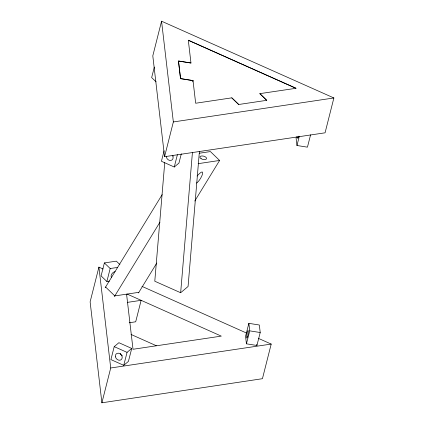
<?xml version="1.0" encoding="UTF-8"?>
<svg xmlns="http://www.w3.org/2000/svg" width="424" height="424" viewBox="0 0 424 424"><rect width="100%" height="100%" fill="white"/><g stroke="black" fill="none" stroke-linecap="round" stroke-linejoin="round"><path stroke-width="0.64" d="M164.745 162.646L154.787 281.229L180.651 292.735L188.071 286.491L199.413 151.437M180.651 292.735L192.432 152.412M103.101 269.007L98.914 267.136L90.121 301.851L101.898 402.8L262.435 378.696L271.201 344.076L258.64 338.463M161.56 21.2L152.799 55.857L164.56 156.7L325.07 132.813L333.879 97.96L161.56 21.2L173.352 121.948L164.56 156.7M101.898 402.8L110.717 367.984L98.914 267.136M119.907 264.597L116.34 261.152L104.383 262.933L101.082 275.897L106.875 281.494L109.392 281.117M154.331 67.087L151.66 77.576L156.117 81.88M106.875 281.494L110.176 268.53L104.383 262.933M164.099 150.785L161.422 161.274L174.259 167.008L178.944 163.081L181.302 153.827M114.21 346.636L110.908 359.594L123.75 365.329L128.424 361.396L131.732 348.438L118.89 342.703L114.21 346.636L127.052 352.365L131.732 348.438M192.692 81.864L193.021 80.592L180.539 78.604L178.488 60.998L190.964 62.985L188.309 40.211L295.979 88.303L259.843 93.646L266.733 100.356M174.259 167.008L177.407 154.665M123.75 365.329L127.052 352.365M248.862 323.342L245.554 336.301L246.434 343.816L256.912 345.486L260.214 332.527L259.334 325.012L248.862 323.342L249.741 330.858L246.434 343.816M296.403 136.745L296.09 137.98L296.964 145.496L307.442 147.165L310.591 134.821M296.964 145.496L299.328 136.237M126.416 294.563L126.569 294.161L133.019 349.27L221.286 336.121L127.147 294.081L114.809 295.915L105.603 287.027M105.2 287.684L162.154 194.648M114.406 296.572L159.97 222.144M138.484 292.958L156.779 263.071M194.749 201.05L219.606 160.452L210.399 151.564L199.333 153.228M197.022 176.05C207.156 164.952 201.538 179.744 196.529 183.073M126.771 294.51L127.131 294.076L138.876 292.322M259.843 93.646L266.738 100.324L238.717 104.495L231.811 97.838L195.66 103.239L193.021 80.592M173.352 121.948L333.879 97.96M198.125 163.68L219.606 160.452M110.176 268.53L117.734 267.406M127.529 302.365L141.134 300.325L135.696 321.79L129.219 322.759M110.717 367.984L271.201 344.076M190.954 63.022L178.472 61.045L180.534 78.636L193.015 80.613M249.741 330.858L260.214 332.527M188.293 40.269L295.994 88.245M141.982 286.37L246.673 333.121M131.016 334.441L156.366 345.751M231.806 97.859L238.707 104.527M256.764 344.235L256.912 345.486M298.666 136.173A3.8 0.609 -80.9 0 1 297.521 136.793M173.246 156.064A3.8 3.127 50 0 1 172.361 155.412M172.441 155.396A3.8 3.127 50 0 1 170.793 160.447A3.8 3.127 50 0 1 166.287 156.281M122.361 355.847A3.8 3.127 50 0 1 120.246 353.303M111.703 277.635A3.8 2.512 -46 0 1 111.655 274.211A3.8 2.512 -46 0 1 115.111 271.646M201.14 158.714A3.413 1.675 14.2 0 0 206.525 158.666A3.413 1.675 14.2 0 0 202.025 155.953A3.413 1.675 14.2 0 0 201.14 158.714M115.46 356.838A3.8 3.127 50 0 0 121.126 359.711A3.8 3.127 50 0 0 119.796 353.589A3.8 3.127 50 0 0 115.46 356.838M247.664 336.386A3.8 0.609 -80.9 0 0 248.077 330.588A3.8 0.609 -80.9 0 0 246.651 336.031A3.8 0.609 -80.9 0 0 247.664 336.386"/></g></svg>
